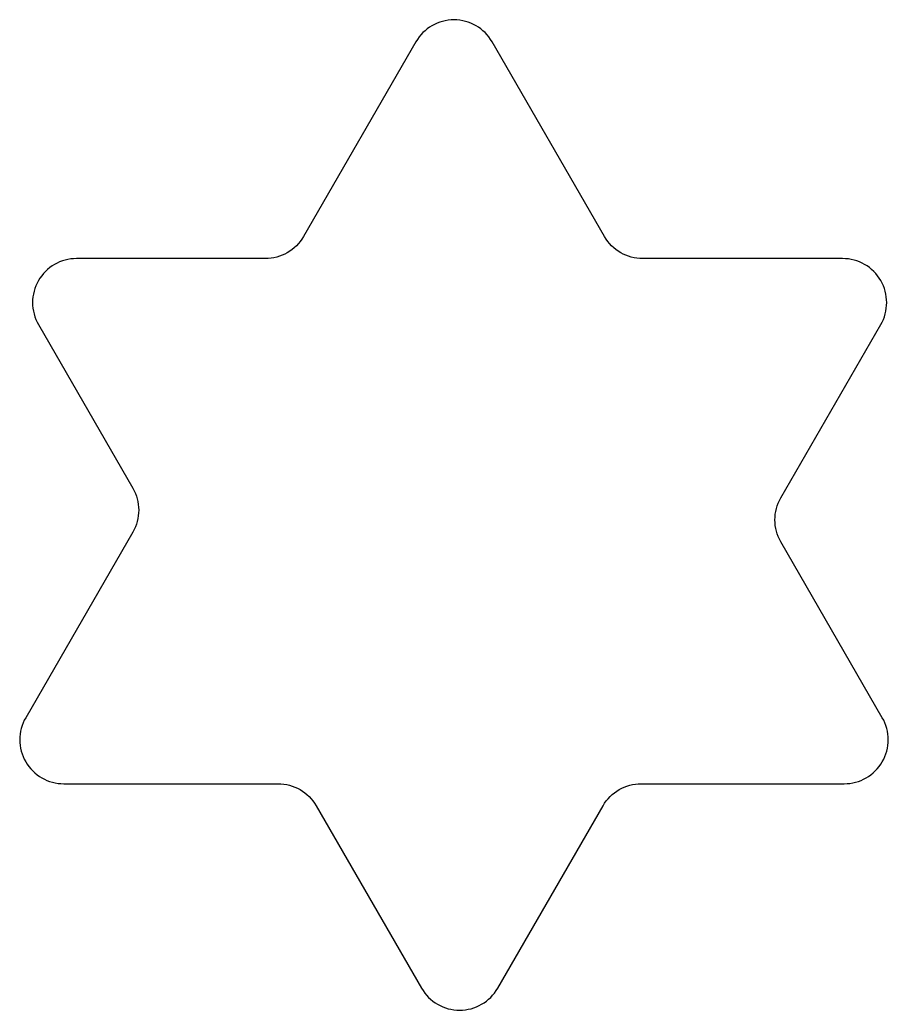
# Model space of a CAD drawing. Header units: millimetres. Extents: x 276.8 to 323, y 150.8 to 203.5.
import ezdxf

# ---------------------------------------------------------------- set-up
doc = ezdxf.new("R2010")
doc.units = ezdxf.units.MM

msp = doc.modelspace()

# ---------------------------------------------------------------- linework, layer by layer
msp.add_lwpolyline([(317.28, 175.683, -0.267949), (317.28, 178.028), (322.603, 187.248, 0.57735), (320.571, 190.766), (309.926, 190.766, -0.267949), (307.895, 191.939), (301.909, 202.305, 0.57735), (297.847, 202.305), (291.862, 191.939, -0.267949), (289.831, 190.766), (279.782, 190.766, 0.57735), (277.751, 187.248), (282.775, 178.546, -0.267949), (282.775, 176.2), (277.073, 166.324, 0.57735), (279.105, 162.806), (290.508, 162.806, -0.267949), (292.539, 161.634), (298.146, 151.923, 0.57735), (302.208, 151.923), (307.814, 161.634, -0.267949), (309.845, 162.806), (320.652, 162.806, 0.57735), (322.683, 166.324), (317.28, 175.683)], format="xyb")

doc.saveas('drawing.dxf')
